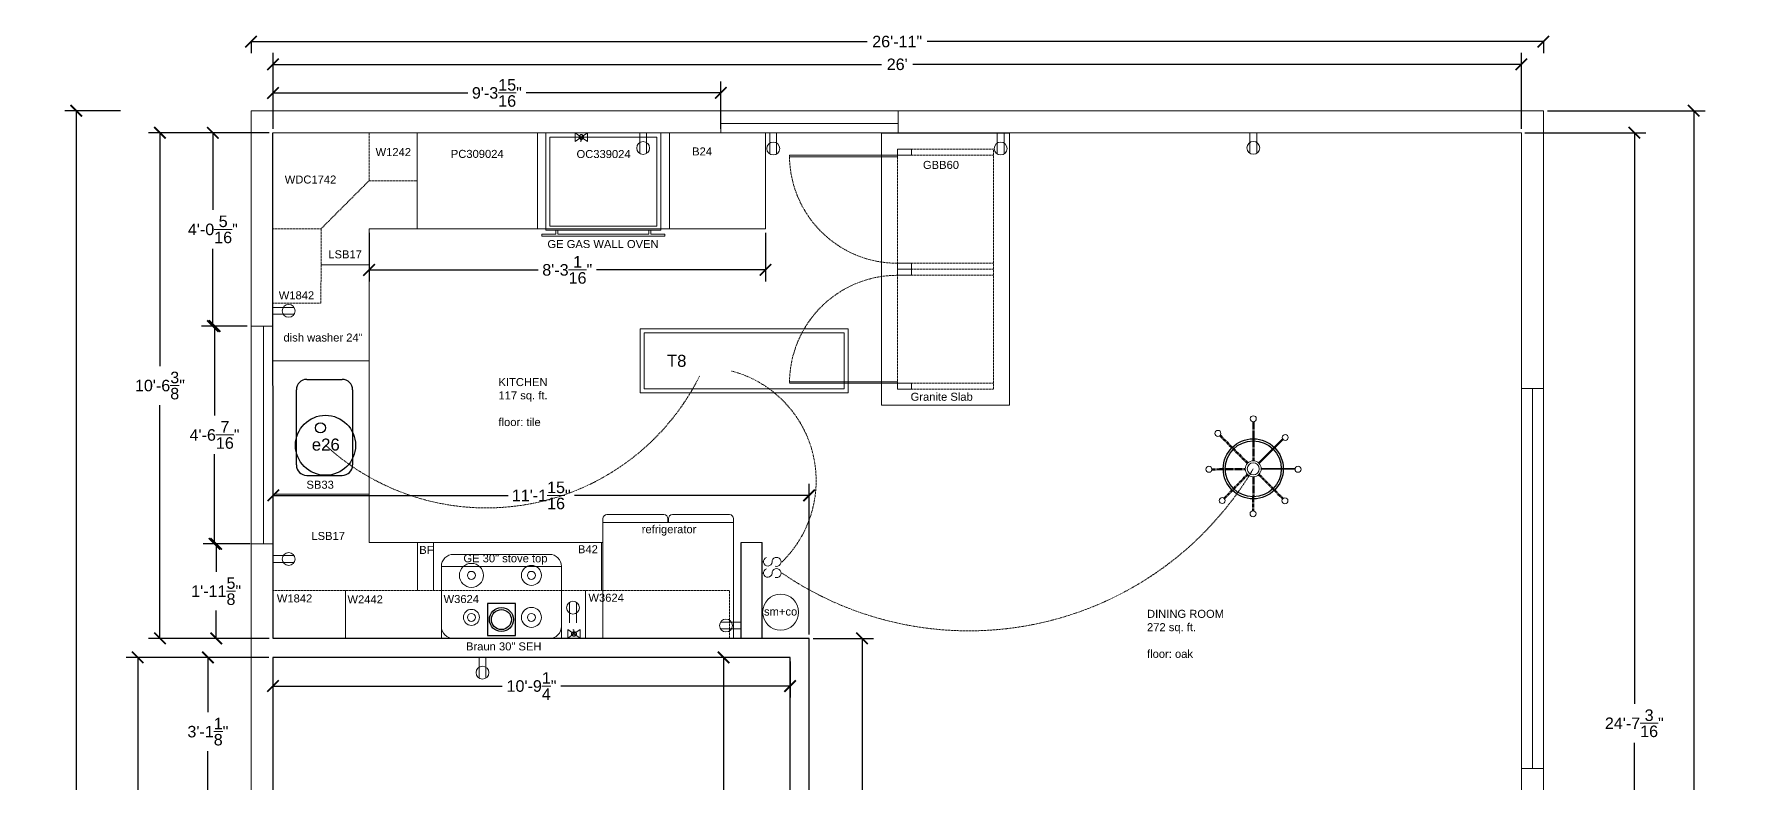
# Model space of a CAD drawing. Header units: inches. Extents: x -20 to 405, y 55 to 548.
# Drawn here: x -20 to 405.3, y 360.4 to 547.8 of the extents above; entities that cross this region are included whole.
import ezdxf

# ---------------------------------------------------------------- set-up
doc = ezdxf.new("R2010")
doc.units = ezdxf.units.IN
doc.header["$MEASUREMENT"] = 0
doc.linetypes.add('CENTER2', pattern=[1.125, 0.75, -0.125, 0.125, -0.125])
doc.linetypes.add('DASHED2', pattern=[0.375, 0.25, -0.125])
doc.layers.get('0').update_dxf_attribs({"color": 1, "lineweight": 9})
for name, color, linetype, lineweight in [('00-page-edge', 7, 'Continuous', 9), ('A201-Dimensions', 7, 'Continuous', 9), ('A201-Floorplan-2nd-floor', 7, 'Continuous', 9), ('A201-Text', 7, 'Continuous', 9), ('M104-black-iron', 4, 'Continuous', 9)]:
    doc.layers.add(name, color=color, linetype=linetype, lineweight=lineweight)
doc.styles.add('Annotative', font='Arial.ttf')
doc.styles.get("Standard").update_dxf_attribs({"font": 'Arial.ttf'})
doc.dimstyles.new('Annotative', dxfattribs={"dimtxt": 0.18, "dimasz": 0.18, "dimexe": 0.18, "dimexo": 0.0625, "dimgap": 0.09, "dimtad": 0, "dimtih": 1, "dimtoh": 1, "dimdec": 4, "dimzin": 0, "dimdsep": 46, "dimlunit": 4, "dimtxsty": 'Annotative', "dimblk": 'ARCHTICK', "dimblk1": 'ARCHTICK', "dimblk2": 'ARCHTICK', "dimcen": 0.09, "dimadec": 0, "dimazin": 0, "dimtfac": 1, "dimtdec": 4, "dimtofl": 0, "dimtmove": 0, "dimatfit": 3, "dimldrblk": 'ARCHTICK', "dimfxl": 1, "dimtolj": 1, "dimtzin": 0, "dimarcsym": 0})

# ---------------------------------------------------------------- blocks, each defined once
blk = doc.blocks.new('GE-stove-top')
at = {"lineweight": 5}
blk.add_lwpolyline([(103, 426.26), (79, 426.26, -0.414214), (76, 429.26), (76, 444.26, -0.414214), (79, 447.26), (103, 447.26, -0.414214), (106, 444.26), (106, 429.26, -0.414214)], format="xyb", close=True, dxfattribs=at)
for centre, radius in [((83.5, 442.01), 3), ((83.5, 442.01), 1), ((98.5, 442.01), 2.5), ((98.5, 442.01), 1), ((98.5, 431.51), 2.5), ((83.5, 431.51), 2), ((83.5, 431.51), 1), ((98.5, 431.51), 1)]:
    blk.add_circle(centre, radius, dxfattribs=at)
blk = doc.blocks.new('refrigerator')
at = {"layer": 'A201-Floorplan-2nd-floor'}
for p, q in [((122, 397.42), (122, 426.34)), ((122, 426.34), (154.62, 426.34)), ((154.62, 426.34), (154.62, 397.42)), ((154.62, 397.42), (122, 397.42))]:
    blk.add_line(p, q, dxfattribs=at)
blk = doc.blocks.new('refrigerator-doors')
at = {"lineweight": 5}
for p, q in [((122.37, 425.64), (122.37, 426.64)), ((123.37, 427.64), (137.62, 427.64)), ((138.62, 426.64), (138.62, 425.64)), ((138.75, 426.64), (138.75, 425.64)), ((154, 427.64), (139.75, 427.64)), ((155, 425.64), (155, 426.64))]:
    blk.add_line(p, q, dxfattribs=at)
for centre, start, end in [((123.37, 426.64), 90, 180), ((137.62, 426.64), 0, 90), ((139.75, 426.64), 90, 180), ((154, 426.64), 0, 90)]:
    blk.add_arc(centre, 1, start, end, dxfattribs=at)
blk = doc.blocks.new('_ArchTick')
at = {"color": 0, "linetype": 'ByBlock', "lineweight": 30, "const_width": 0.15}
blk.add_lwpolyline([(-0.5, -0.5), (0.5, 0.5)], dxfattribs=at)
blk = doc.blocks.new('*D524')
at = {"layer": 'A201-Dimensions', "color": 0, "lineweight": -2, "transparency": 16777216}
for p, q in [((167.94, 392.04), (149.41, 392.04)), ((152.29, 392.04), (152.29, 310.26)), ((152.29, 218.76), (152.29, 300.54)), ((167.94, 218.76), (149.41, 218.76))]:
    blk.add_line(p, q, dxfattribs=at)
at = {"layer": 'A201-Dimensions', "color": 0, "lineweight": -2, "transparency": 16777216, "xscale": 2.88, "yscale": 2.88, "zscale": 2.88}
for p, rotation in [((152.29, 392.04), 90), ((152.29, 218.76), 270)]:
    blk.add_blockref('_ArchTick', p, dxfattribs=dict(at, rotation=rotation))
at = {"layer": 'A201-Dimensions', "color": 0, "lineweight": 5, "transparency": 16777216, "insert": (152.29, 305.4), "char_height": 2.88, "attachment_point": 5, "style": 'Annotative'}
blk.add_mtext('\\A1;14\'-5{\\H1x;\\S5/16;}"', dxfattribs=at)
blk = doc.blocks.new('*D562')
at = {"layer": 'A201-Dimensions', "color": 0, "lineweight": -2, "transparency": 16777216}
for p, q in [((39.67, 391.04), (39.67, 382)), ((168.94, 391.04), (168.94, 382)), ((39.67, 384.88), (96.96, 384.88)), ((168.94, 384.88), (111.65, 384.88))]:
    blk.add_line(p, q, dxfattribs=at)
at = {"layer": 'A201-Dimensions', "color": 0, "lineweight": -2, "transparency": 16777216, "xscale": 2.88, "yscale": 2.88, "zscale": 2.88, "rotation": 180}
blk.add_blockref('_ArchTick', (39.67, 384.88), dxfattribs=at)
at = {"layer": 'A201-Dimensions', "color": 0, "lineweight": -2, "transparency": 16777216, "xscale": 2.88, "yscale": 2.88, "zscale": 2.88}
blk.add_blockref('_ArchTick', (168.94, 384.88), dxfattribs=at)
at = {"layer": 'A201-Dimensions', "color": 0, "lineweight": 5, "transparency": 16777216, "insert": (104.31, 384.88), "char_height": 2.88, "attachment_point": 5, "style": 'Annotative'}
blk.add_mtext('\\A1;10\'-9{\\H1x;\\S1/4;}"', dxfattribs=at)
blk = doc.blocks.new('*D548')
at = {"layer": 'A201-Dimensions', "color": 0, "lineweight": -2, "transparency": 16777216}
for p, q in [((39.78, 397.79), (39.78, 435.4)), ((173.69, 397.79), (173.69, 435.4)), ((39.78, 432.52), (98.45, 432.52)), ((173.69, 432.52), (115.02, 432.52))]:
    blk.add_line(p, q, dxfattribs=at)
at = {"layer": 'A201-Dimensions', "color": 0, "lineweight": -2, "transparency": 16777216, "xscale": 2.88, "yscale": 2.88, "zscale": 2.88, "rotation": 180}
blk.add_blockref('_ArchTick', (39.78, 432.52), dxfattribs=at)
at = {"layer": 'A201-Dimensions', "color": 0, "lineweight": -2, "transparency": 16777216, "xscale": 2.88, "yscale": 2.88, "zscale": 2.88}
blk.add_blockref('_ArchTick', (173.69, 432.52), dxfattribs=at)
at = {"layer": 'A201-Dimensions', "color": 0, "lineweight": 5, "transparency": 16777216, "insert": (106.74, 432.52), "char_height": 2.88, "attachment_point": 5, "style": 'Annotative'}
blk.add_mtext('\\A1;11\'-1{\\H1x;\\S15/16;}"', dxfattribs=at)
blk = doc.blocks.new('*D551')
at = {"layer": 'A201-Dimensions', "color": 0, "lineweight": -2, "transparency": 16777216}
for p, q in [((63.7, 498.16), (63.7, 486.01)), ((162.78, 498.16), (162.78, 486.01)), ((63.7, 488.89), (105.95, 488.89)), ((162.78, 488.89), (120.53, 488.89))]:
    blk.add_line(p, q, dxfattribs=at)
at = {"layer": 'A201-Dimensions', "color": 0, "lineweight": -2, "transparency": 16777216, "xscale": 2.88, "yscale": 2.88, "zscale": 2.88, "rotation": 180}
blk.add_blockref('_ArchTick', (63.7, 488.89), dxfattribs=at)
at = {"layer": 'A201-Dimensions', "color": 0, "lineweight": -2, "transparency": 16777216, "xscale": 2.88, "yscale": 2.88, "zscale": 2.88}
blk.add_blockref('_ArchTick', (162.78, 488.89), dxfattribs=at)
at = {"layer": 'A201-Dimensions', "color": 0, "lineweight": 5, "transparency": 16777216, "insert": (113.24, 488.89), "char_height": 2.88, "attachment_point": 5, "style": 'Annotative'}
blk.add_mtext('\\A1;8\'-3{\\H1x;\\S1/16;}"', dxfattribs=at)
blk = doc.blocks.new('*D547')
at = {"layer": 'A201-Dimensions', "color": 0, "lineweight": -2, "transparency": 16777216}
for p, q in [((352.57, 523.16), (382.81, 523.16)), ((379.93, 523.16), (379.93, 380.43)), ((379.93, 227.97), (379.93, 370.71)), ((352.57, 227.97), (382.81, 227.97))]:
    blk.add_line(p, q, dxfattribs=at)
at = {"layer": 'A201-Dimensions', "color": 0, "lineweight": -2, "transparency": 16777216, "xscale": 2.88, "yscale": 2.88, "zscale": 2.88}
for p, rotation in [((379.93, 523.16), 90), ((379.93, 227.97), 270)]:
    blk.add_blockref('_ArchTick', p, dxfattribs=dict(at, rotation=rotation))
at = {"layer": 'A201-Dimensions', "color": 0, "lineweight": 5, "transparency": 16777216, "insert": (379.93, 375.57), "char_height": 2.88, "attachment_point": 5, "style": 'Annotative'}
blk.add_mtext('\\A1;24\'-7{\\H1x;\\S3/16;}"', dxfattribs=at)
blk = doc.blocks.new('*D546')
at = {"layer": 'A201-Dimensions', "color": 0, "lineweight": -2, "transparency": 16777216}
for p, q in [((174.69, 396.79), (189.79, 396.79)), ((186.91, 396.79), (186.91, 310.29)), ((186.91, 214.01), (186.91, 300.52)), ((174.69, 214.01), (189.79, 214.01))]:
    blk.add_line(p, q, dxfattribs=at)
at = {"layer": 'A201-Dimensions', "color": 0, "lineweight": -2, "transparency": 16777216, "xscale": 2.88, "yscale": 2.88, "zscale": 2.88}
for p, rotation in [((186.91, 396.79), 90), ((186.91, 214.01), 270)]:
    blk.add_blockref('_ArchTick', p, dxfattribs=dict(at, rotation=rotation))
at = {"layer": 'A201-Dimensions', "color": 0, "lineweight": 5, "transparency": 16777216, "insert": (186.91, 305.4), "char_height": 2.88, "attachment_point": 5, "style": 'Annotative'}
blk.add_mtext('\\A1;15\'-2{\\H1x;\\S13/16;}"', dxfattribs=at)
blk = doc.blocks.new('*D525')
at = {"layer": 'A201-Dimensions', "color": 0, "lineweight": -2, "transparency": 16777216}
for p, q in [((38.67, 392.04), (3.02, 392.04)), ((5.9, 392.04), (5.9, 329.7)), ((5.9, 247.92), (5.9, 319.98)), ((38.72, 247.92), (3.02, 247.92))]:
    blk.add_line(p, q, dxfattribs=at)
at = {"layer": 'A201-Dimensions', "color": 0, "lineweight": -2, "transparency": 16777216, "xscale": 2.88, "yscale": 2.88, "zscale": 2.88}
for p, rotation in [((5.9, 392.04), 90), ((5.9, 247.92), 270)]:
    blk.add_blockref('_ArchTick', p, dxfattribs=dict(at, rotation=rotation))
at = {"layer": 'A201-Dimensions', "color": 0, "lineweight": 5, "transparency": 16777216, "insert": (5.9, 324.84), "char_height": 2.88, "attachment_point": 5, "style": 'Annotative'}
blk.add_mtext('\\A1;12\'-0{\\H1x;\\S1/8;}"', dxfattribs=at)
blk = doc.blocks.new('*D550')
at = {"layer": 'A201-Dimensions', "color": 0, "lineweight": -2, "transparency": 16777216}
for p, q in [((38.7, 523.16), (8.56, 523.16)), ((11.44, 523.16), (11.44, 464.86)), ((11.44, 396.79), (11.44, 455.09)), ((38.78, 396.79), (8.56, 396.79))]:
    blk.add_line(p, q, dxfattribs=at)
at = {"layer": 'A201-Dimensions', "color": 0, "lineweight": -2, "transparency": 16777216, "xscale": 2.88, "yscale": 2.88, "zscale": 2.88}
for p, rotation in [((11.44, 523.16), 90), ((11.44, 396.79), 270)]:
    blk.add_blockref('_ArchTick', p, dxfattribs=dict(at, rotation=rotation))
at = {"layer": 'A201-Dimensions', "color": 0, "lineweight": 5, "transparency": 16777216, "insert": (11.44, 459.98), "char_height": 2.88, "attachment_point": 5, "style": 'Annotative'}
blk.add_mtext('\\A1;10\'-6{\\H1x;\\S3/8;}"', dxfattribs=at)
blk = doc.blocks.new('*D549')
at = {"layer": 'A201-Dimensions', "color": 0, "lineweight": -2, "transparency": 16777216}
for p, q in [((33.95, 420.41), (22.62, 420.41)), ((25.5, 420.41), (25.5, 413.44)), ((25.5, 396.79), (25.5, 403.77)), ((33.95, 396.79), (22.62, 396.79))]:
    blk.add_line(p, q, dxfattribs=at)
at = {"layer": 'A201-Dimensions', "color": 0, "lineweight": -2, "transparency": 16777216, "xscale": 2.88, "yscale": 2.88, "zscale": 2.88}
for p, rotation in [((25.5, 420.41), 90), ((25.5, 396.79), 270)]:
    blk.add_blockref('_ArchTick', p, dxfattribs=dict(at, rotation=rotation))
at = {"layer": 'A201-Dimensions', "color": 0, "lineweight": 5, "transparency": 16777216, "insert": (25.5, 408.6), "char_height": 2.88, "attachment_point": 5, "style": 'Annotative'}
blk.add_mtext('\\A1;1\'-11{\\H1x;\\S5/8;}"', dxfattribs=at)
blk = doc.blocks.new('*D557')
at = {"layer": 'A201-Dimensions', "color": 0, "lineweight": -2, "transparency": 16777216}
for p, q in [((39.7, 524.16), (39.7, 536)), ((151.61, 524.16), (151.61, 536)), ((39.7, 533.12), (88.35, 533.12)), ((151.61, 533.12), (102.96, 533.12))]:
    blk.add_line(p, q, dxfattribs=at)
at = {"layer": 'A201-Dimensions', "color": 0, "lineweight": -2, "transparency": 16777216, "xscale": 2.88, "yscale": 2.88, "zscale": 2.88, "rotation": 180}
blk.add_blockref('_ArchTick', (39.7, 533.12), dxfattribs=at)
at = {"layer": 'A201-Dimensions', "color": 0, "lineweight": -2, "transparency": 16777216, "xscale": 2.88, "yscale": 2.88, "zscale": 2.88}
blk.add_blockref('_ArchTick', (151.61, 533.12), dxfattribs=at)
at = {"layer": 'A201-Dimensions', "color": 0, "lineweight": 5, "transparency": 16777216, "insert": (95.65, 533.12), "char_height": 2.88, "attachment_point": 5, "style": 'Annotative'}
blk.add_mtext('\\A1;9\'-3{\\H1x;\\S15/16;}"', dxfattribs=at)
blk = doc.blocks.new('basic-horizontal-switch')
for p, q in [((-5, 0), (-4.65, 0)), ((-0.26, 0), (0, 0))]:
    blk.add_line(p, q)
for points in [[(-2.5, 0, -2.004555), (-3.85, 1.06)], [(-1.75, -1.06, 3.139408), (-2.5, 0, 3.139408)]]:
    blk.add_lwpolyline(points, format="xyb")
blk = doc.blocks.new('original-e26-square-recessed-kitchen-light-over-sink')
at = {"lineweight": -3}
blk.add_circle((0, 0), 7.5, dxfattribs=at)
at = {"lineweight": 5, "insert": (-3.43, 1.69), "char_height": 3, "attachment_point": 1}
blk.add_mtext_dynamic_manual_height_columns('e26', width=7.7064, gutter_width=15, heights=[0], dxfattribs=at)
blk = doc.blocks.new('original-kitchen-t8-ceiling-light')
at = {"lineweight": 5}
for p, q in [((25.67, 8.45), (-26.33, 8.45)), ((-26.33, 8.45), (-26.33, -7.55)), ((-25.33, 7.45), (-25.33, -6.55)), ((24.67, 7.45), (-25.33, 7.45)), ((24.67, -6.55), (24.67, 7.45)), ((25.67, -7.55), (25.67, 8.45)), ((-26.33, -7.55), (25.67, -7.55)), ((-25.33, -6.55), (24.67, -6.55))]:
    blk.add_line(p, q, dxfattribs=at)
blk.add_text('T8', height=3, dxfattribs=at).set_placement((-19.63, -1.05))
blk = doc.blocks.new('wall-duplex')
at = {"lineweight": 5}
for p, q in [((-0.85, 3.8), (-0.85, -1.36)), ((0.85, 3.8), (0.85, -1.36))]:
    blk.add_line(p, q, dxfattribs=at)
blk.add_circle((0, 0), 1.61)
blk = doc.blocks.new('gas-shutoff-for-stove')
at = {"layer": 'M104-black-iron'}
for p, q in [((-1.56, 1.19), (-1.56, 0.65)), ((0.01, 0.11), (-1.56, 1.19)), ((-1.56, 0.65), (-1.56, 0.11)), ((-1.56, -0.43), (-1.56, 0.11)), ((0.01, 0.11), (-1.56, -0.97)), ((0.01, 0.11), (1.59, 1.19)), ((0.01, 0.11), (1.59, -0.97)), ((1.59, 1.19), (1.59, 0.65)), ((1.59, 0.65), (1.59, 0.11)), ((1.59, -0.43), (1.59, 0.11)), ((-1.56, -0.97), (-1.56, -0.43)), ((1.59, -0.97), (1.59, -0.43))]:
    blk.add_line(p, q, dxfattribs=at)
blk.add_lwpolyline([(0.01, 0.11), (0.01, 1.16), (-0.26, 1.16)], dxfattribs=at)
at = {"layer": 'M104-black-iron', "lineweight": 30}
blk.add_circle((0.01, 0.11), 0.563, dxfattribs=at)
blk = doc.blocks.new('smoke+co-detector')
at = {"lineweight": 5}
blk.add_circle((0, 0), 4.5, dxfattribs=at)
at = {"layer": '00-page-edge', "lineweight": 5}
blk.add_line((0, 0), (0, 0), dxfattribs=at)
at = {"lineweight": 5, "insert": (-4.16, 1.16, 93.25), "char_height": 2, "attachment_point": 1}
blk.add_mtext_dynamic_manual_height_columns('sm+co', width=9.0395, gutter_width=10, heights=[0], dxfattribs=at)
blk = doc.blocks.new('original-dining-room-chandelier-flat0')
at = {"linetype": 'CENTER2', "lineweight": -3}
for p, q in [((-0.12, 11.76), (-0.12, 2)), ((0.12, 11.76), (0.12, 2)), ((-10.35, 0.02), (-2, 0.12)), ((-10.35, -0.23), (-2, -0.13)), ((-0.13, -2), (-0.18, -10.49)), ((0.12, -2), (0.07, -10.49))]:
    blk.add_line(p, q, dxfattribs=at)
at = {"lineweight": 5}
for p, q in [((2, 0.12), (10.43, 0.12)), ((2, -0.12), (10.43, -0.12))]:
    blk.add_line(p, q, dxfattribs=at)
for centre, radius in [((0, 12.51), 0.75), ((-11.1, -0.11), 0.75), ((0, 0), 2), ((0, 0), 1.5), ((11.18, -0.11), 0.75), ((-0.06, -11.24), 0.75)]:
    blk.add_circle(centre, radius, dxfattribs=at)
at = {"lineweight": -3}
for radius in [7.5, 7]:
    blk.add_circle((0, 0), radius, dxfattribs=at)
blk = doc.blocks.new('original-dining-room-chandelier-flat1')
at = {"linetype": 'CENTER2', "lineweight": -3}
for p, q in [((-8.4, 8.23), (-1.5, 1.32)), ((-8.23, 8.4), (-1.32, 1.5)), ((-7.34, -7.3), (-1.5, -1.33)), ((-7.16, -7.48), (-1.32, -1.5)), ((1.32, -1.5), (7.29, -7.54)), ((1.5, -1.33), (7.47, -7.37))]:
    blk.add_line(p, q, dxfattribs=at)
at = {"lineweight": 5}
for p, q in [((1.32, 1.5), (7.29, 7.47)), ((1.5, 1.32), (7.47, 7.29))]:
    blk.add_line(p, q, dxfattribs=at)
for centre, radius in [((-8.85, 8.85), 0.75), ((7.98, 7.83), 0.75), ((0, 0), 2), ((0, 0), 1.5), ((-7.77, -7.93), 0.75), ((7.91, -7.99), 0.75)]:
    blk.add_circle(centre, radius, dxfattribs=at)
at = {"lineweight": -3}
for radius in [7.5, 7]:
    blk.add_circle((0, 0), radius, dxfattribs=at)
blk = doc.blocks.new('original-dining-room-chandelier')
at = {"layer": 'A201-Floorplan-2nd-floor', "lineweight": 5}
for name in ['original-dining-room-chandelier-flat0', 'original-dining-room-chandelier-flat1']:
    blk.add_blockref(name, (0, 0), dxfattribs=at)
blk = doc.blocks.new('*D581')
at = {"layer": 'A201-Dimensions', "color": 0, "lineweight": -2, "transparency": 16777216}
for p, q in [((39.7, 524.16), (39.7, 543.13)), ((39.7, 540.25), (191.79, 540.25)), ((351.7, 540.25), (199.61, 540.25)), ((351.7, 524.16), (351.7, 543.13))]:
    blk.add_line(p, q, dxfattribs=at)
at = {"layer": 'A201-Dimensions', "color": 0, "lineweight": -2, "transparency": 16777216, "xscale": 2.88, "yscale": 2.88, "zscale": 2.88, "rotation": 180}
blk.add_blockref('_ArchTick', (39.7, 540.25), dxfattribs=at)
at = {"layer": 'A201-Dimensions', "color": 0, "lineweight": -2, "transparency": 16777216, "xscale": 2.88, "yscale": 2.88, "zscale": 2.88}
blk.add_blockref('_ArchTick', (351.7, 540.25), dxfattribs=at)
at = {"layer": 'A201-Dimensions', "color": 0, "lineweight": 5, "transparency": 16777216, "insert": (195.7, 540.25), "char_height": 2.88, "attachment_point": 5, "style": 'Annotative'}
blk.add_mtext("\\A1;26'", dxfattribs=at)
blk = doc.blocks.new('*D585')
at = {"layer": 'A201-Dimensions', "color": 0, "lineweight": -2, "transparency": 16777216}
for p, q in [((34.2, 545.94), (188.17, 545.94)), ((34.2, 545.87), (34.2, 543.06)), ((357.2, 545.94), (203.23, 545.94)), ((357.2, 545.87), (357.2, 543.06))]:
    blk.add_line(p, q, dxfattribs=at)
at = {"layer": 'A201-Dimensions', "color": 0, "lineweight": -2, "transparency": 16777216, "xscale": 2.88, "yscale": 2.88, "zscale": 2.88, "rotation": 180}
blk.add_blockref('_ArchTick', (34.2, 545.94), dxfattribs=at)
at = {"layer": 'A201-Dimensions', "color": 0, "lineweight": -2, "transparency": 16777216, "xscale": 2.88, "yscale": 2.88, "zscale": 2.88}
blk.add_blockref('_ArchTick', (357.2, 545.94), dxfattribs=at)
at = {"layer": 'A201-Dimensions', "color": 0, "lineweight": 5, "transparency": 16777216, "insert": (195.7, 545.94), "char_height": 2.88, "attachment_point": 5, "style": 'Annotative'}
blk.add_mtext('\\A1;26\'-11"', dxfattribs=at)
blk = doc.blocks.new('*D586')
at = {"layer": 'A201-Dimensions', "color": 0, "lineweight": -2, "transparency": 16777216}
for p, q in [((1.6, 528.66), (-12.34, 528.66)), ((-9.46, 528.66), (-9.46, 311.86)), ((-9.46, 85.33), (-9.46, 302.13)), ((1.6, 85.33), (-12.34, 85.33))]:
    blk.add_line(p, q, dxfattribs=at)
at = {"layer": 'A201-Dimensions', "color": 0, "lineweight": -2, "transparency": 16777216, "xscale": 2.88, "yscale": 2.88, "zscale": 2.88}
for p, rotation in [((-9.46, 528.66), 90), ((-9.46, 85.33), 270)]:
    blk.add_blockref('_ArchTick', p, dxfattribs=dict(at, rotation=rotation))
at = {"layer": 'A201-Dimensions', "color": 0, "lineweight": 5, "transparency": 16777216, "insert": (-9.46, 307), "char_height": 2.88, "attachment_point": 5, "style": 'Annotative'}
blk.add_mtext('\\A1;36\'-11{\\H1x;\\S5/16;}"', dxfattribs=at)
blk = doc.blocks.new('*D587')
at = {"layer": 'A201-Dimensions', "color": 0, "lineweight": -2, "transparency": 16777216}
for p, q in [((358.2, 528.66), (397.65, 528.66)), ((394.77, 528.66), (394.77, 311.86)), ((394.77, 85.33), (394.77, 302.13)), ((358.2, 85.33), (397.65, 85.33))]:
    blk.add_line(p, q, dxfattribs=at)
at = {"layer": 'A201-Dimensions', "color": 0, "lineweight": -2, "transparency": 16777216, "xscale": 2.88, "yscale": 2.88, "zscale": 2.88}
for p, rotation in [((394.77, 528.66), 90), ((394.77, 85.33), 270)]:
    blk.add_blockref('_ArchTick', p, dxfattribs=dict(at, rotation=rotation))
at = {"layer": 'A201-Dimensions', "color": 0, "lineweight": 5, "transparency": 16777216, "insert": (394.77, 307), "char_height": 2.88, "attachment_point": 5, "style": 'Annotative'}
blk.add_mtext('\\A1;36\'-11{\\H1x;\\S5/16;}"', dxfattribs=at)
blk = doc.blocks.new('*D589')
at = {"layer": 'A201-Dimensions', "color": 0, "lineweight": -2, "transparency": 16777216}
for p, q in [((33.2, 392.04), (20.55, 392.04)), ((23.43, 392.04), (23.43, 378.34)), ((23.43, 354.92), (23.43, 368.62)), ((33.2, 354.92), (20.55, 354.92))]:
    blk.add_line(p, q, dxfattribs=at)
at = {"layer": 'A201-Dimensions', "color": 0, "lineweight": -2, "transparency": 16777216, "xscale": 2.88, "yscale": 2.88, "zscale": 2.88}
for p, rotation in [((23.43, 392.04), 90), ((23.43, 354.92), 270)]:
    blk.add_blockref('_ArchTick', p, dxfattribs=dict(at, rotation=rotation))
at = {"layer": 'A201-Dimensions', "color": 0, "lineweight": 5, "transparency": 16777216, "insert": (23.43, 373.48), "char_height": 2.88, "attachment_point": 5, "style": 'Annotative'}
blk.add_mtext('\\A1;3\'-1{\\H1x;\\S1/8;}"', dxfattribs=at)
blk = doc.blocks.new('*D590')
at = {"layer": 'A201-Dimensions', "color": 0, "lineweight": -2, "transparency": 16777216}
for p, q in [((33.27, 474.85), (22.21, 474.85)), ((25.09, 474.85), (25.09, 452.47)), ((25.09, 420.41), (25.09, 442.8)), ((33.27, 420.41), (22.21, 420.41))]:
    blk.add_line(p, q, dxfattribs=at)
at = {"layer": 'A201-Dimensions', "color": 0, "lineweight": -2, "transparency": 16777216, "xscale": 2.88, "yscale": 2.88, "zscale": 2.88}
for p, rotation in [((25.09, 474.85), 90), ((25.09, 420.41), 270)]:
    blk.add_blockref('_ArchTick', p, dxfattribs=dict(at, rotation=rotation))
at = {"layer": 'A201-Dimensions', "color": 0, "lineweight": 5, "transparency": 16777216, "insert": (25.09, 447.63), "char_height": 2.88, "attachment_point": 5, "style": 'Annotative'}
blk.add_mtext('\\A1;4\'-6{\\H1x;\\S7/16;}"', dxfattribs=at)
blk = doc.blocks.new('*D591')
at = {"layer": 'A201-Dimensions', "color": 0, "lineweight": -2, "transparency": 16777216}
for p, q in [((33.2, 523.16), (21.79, 523.16)), ((24.67, 523.16), (24.67, 503.87)), ((24.67, 474.85), (24.67, 494.15)), ((33.27, 474.85), (21.79, 474.85))]:
    blk.add_line(p, q, dxfattribs=at)
at = {"layer": 'A201-Dimensions', "color": 0, "lineweight": -2, "transparency": 16777216, "xscale": 2.88, "yscale": 2.88, "zscale": 2.88}
for p, rotation in [((24.67, 523.16), 90), ((24.67, 474.85), 270)]:
    blk.add_blockref('_ArchTick', p, dxfattribs=dict(at, rotation=rotation))
at = {"layer": 'A201-Dimensions', "color": 0, "lineweight": 5, "transparency": 16777216, "insert": (24.67, 499.01), "char_height": 2.88, "attachment_point": 5, "style": 'Annotative'}
blk.add_mtext('\\A1;4\'-0{\\H1x;\\S5/16;}"', dxfattribs=at)

msp = doc.modelspace()

# ---------------------------------------------------------------- linework, layer by layer
at = {"lineweight": 5}
msp.add_line((351.69696, 459.2271), (354.44696, 459.2271), dxfattribs=at)
at = {"layer": 'A201-Floorplan-2nd-floor', "lineweight": 5}
for p, q in [((34.20234, 528.6646), (357.19696, 528.6646)), ((34.20234, 528.6646), (34.20234, 85.32563)), ((151.61047, 523.1573), (151.61047, 528.6646)), ((195.95666, 523.1646), (195.95666, 528.6646)), ((357.19696, 85.32563), (357.19696, 528.6646)), ((151.61047, 525.51159), (195.95666, 525.51159)), ((39.69696, 523.1646), (351.69696, 523.1646)), ((75.69696, 523.1646), (75.69696, 499.1646)), ((105.78058, 523.03964), (105.78058, 499.1646)), ((107.90558, 523.03964), (107.90558, 498.83387)), ((108.90558, 522.03964), (108.90558, 499.83387)), ((108.90558, 522.03964), (135.65558, 522.03964)), ((135.65558, 522.03964), (135.65558, 499.83387)), ((136.65558, 523.03964), (136.65558, 498.83387)), ((138.78058, 523.03964), (138.78058, 499.1646)), ((162.78058, 523.03964), (162.78058, 499.1646)), ((195.78058, 517.53964), (195.78058, 519.03964)), ((195.78058, 519.03964), (199.28058, 519.03964)), ((199.28058, 519.03964), (199.28058, 517.53964)), ((351.69696, 302.2234), (351.69696, 523.1646)), ((168.78058, 517.53964), (195.78058, 517.53964)), ((168.78058, 517.16464), (195.78058, 517.16464)), ((199.28058, 517.53964), (195.78058, 517.53964)), ((195.78058, 517.16464), (195.78058, 517.53964)), ((63.69696, 499.1646), (63.69696, 420.7896)), ((63.69696, 499.1646), (162.78058, 499.1646)), ((106.90558, 497.83387), (110.40558, 497.83387)), ((107.90558, 497.83387), (106.90558, 497.83387)), ((106.90558, 497.83387), (106.90558, 497.33387)), ((107.90558, 498.83387), (136.65558, 498.83387)), ((108.90558, 499.83387), (135.65558, 499.83387)), ((110.40558, 498.83387), (110.40558, 497.83387)), ((110.90558, 498.83387), (110.90558, 497.83387)), ((110.90558, 497.83387), (133.65558, 497.83387)), ((133.65558, 498.83387), (133.65558, 497.83387)), ((134.15558, 498.83387), (134.15558, 497.83387)), ((134.15558, 497.83387), (137.65558, 497.83387)), ((136.65558, 497.83387), (137.65558, 497.83387)), ((137.65558, 497.83387), (137.65558, 497.33387)), ((106.90558, 497.33387), (137.65558, 497.33387)), ((51.71284, 490.1646), (63.69696, 490.1646)), ((63.69696, 490.1646), (63.69696, 466.1646)), ((195.78058, 489.03964), (195.78058, 490.53964)), ((195.78058, 490.53964), (199.28058, 490.53964)), ((199.28058, 490.53964), (199.28058, 489.03964)), ((199.28058, 489.03964), (195.78058, 489.03964)), ((195.78058, 489.03964), (195.78058, 487.53964)), ((199.28058, 489.03964), (195.78058, 489.03964)), ((195.78058, 487.53964), (199.28058, 487.53964)), ((199.28058, 487.53964), (199.28058, 489.03964)), ((39.69696, 474.8521), (34.27075, 474.8521)), ((37.30916, 474.8521), (37.30916, 420.4146)), ((63.69696, 466.1646), (39.73468, 466.1646)), ((168.78058, 460.91464), (195.78058, 460.91464)), ((168.78058, 460.53964), (195.78058, 460.53964)), ((195.78058, 460.91464), (195.78058, 460.53964)), ((195.78058, 460.53964), (195.78058, 459.03964)), ((199.28058, 460.53964), (195.78058, 460.53964)), ((199.28058, 459.03964), (199.28058, 460.53964)), ((195.78058, 459.03964), (199.28058, 459.03964)), ((351.69696, 459.2271), (357.19696, 459.2271)), ((354.44696, 459.2271), (354.44696, 364.2859)), ((191.78058, 455.03964), (223.78058, 455.03964)), ((39.78058, 432.7896), (63.69696, 432.7896)), ((39.78058, 420.4146), (34.27075, 420.4146)), ((63.69696, 420.7896), (122.15558, 420.7896)), ((75.78058, 420.7896), (75.78058, 408.7896)), ((75.78058, 420.7896), (79.78058, 420.7896)), ((79.78058, 420.7896), (79.78058, 408.7896)), ((79.78058, 420.7896), (121.78058, 420.7896)), ((121.78058, 420.7896), (121.78058, 408.7896)), ((156.69696, 420.7896), (161.91714, 420.7896)), ((351.69696, 364.2859), (357.19696, 364.2859))]:
    msp.add_line(p, q, dxfattribs=at)
at = {"layer": 'A201-Floorplan-2nd-floor', "lineweight": -3}
for p, q in [((39.78058, 396.7896), (39.69696, 523.1646)), ((48.13446, 461.51305), (56.98932, 461.51305)), ((45.53486, 440.12058), (45.53486, 458.91346)), ((59.58891, 458.91346), (59.58891, 440.12058)), ((48.13446, 437.52098), (56.98932, 437.52098)), ((156.69696, 396.7896), (156.69696, 420.7896)), ((161.91714, 396.7896), (161.91714, 420.7896)), ((173.69289, 396.7896), (39.78058, 396.7896)), ((173.69289, 214.01313), (173.69289, 396.79497))]:
    msp.add_line(p, q, dxfattribs=at)
at = {"layer": 'A201-Floorplan-2nd-floor', "linetype": 'DASHED2', "lineweight": 5}
for p, q in [((63.69696, 523.1646), (63.69696, 511.1646)), ((195.78058, 519.03964), (219.78058, 519.03964)), ((195.78058, 519.03964), (195.78058, 459.03964)), ((219.78058, 459.03964), (219.78058, 519.03964)), ((195.78058, 517.53964), (219.78058, 517.53964)), ((63.69696, 511.1646), (51.69696, 499.1646)), ((63.69696, 511.1646), (75.69696, 511.1646)), ((51.71284, 499.1646), (39.71284, 499.1646)), ((51.68703, 480.5396), (51.71284, 499.1646)), ((195.78058, 490.53964), (219.78058, 490.53964)), ((195.78058, 489.03964), (219.78058, 489.03964)), ((195.78058, 487.53964), (219.78058, 487.53964)), ((39.68703, 480.5396), (51.68703, 480.5396)), ((195.78058, 460.53964), (219.78058, 460.53964)), ((195.78058, 459.03964), (219.78058, 459.03964))]:
    msp.add_line(p, q, dxfattribs=at)
at = {"layer": 'A201-Floorplan-2nd-floor', "lineweight": 5}
msp.add_lwpolyline([(191.78058, 455.03964), (191.78058, 523.03964), (223.78058, 523.03964), (223.78058, 455.03964)], dxfattribs=at)
msp.add_lwpolyline([(81.78058, 396.7896), (96.78058, 396.7896), (111.78058, 396.7896), (111.78058, 414.7896), (81.78058, 414.7896)], close=True, dxfattribs=at)
at = {"layer": 'A201-Floorplan-2nd-floor', "linetype": 'DASHED2', "lineweight": 5}
for points in [[(39.78058, 396.7896), (39.78058, 408.7896), (57.78058, 408.7896), (57.78058, 396.7896)], [(57.78058, 396.7896), (57.78058, 408.7896), (81.78058, 408.7896), (81.78058, 396.7896)], [(81.78058, 396.7896), (81.78058, 408.7896), (117.78058, 408.7896), (117.78058, 396.7896)], [(117.78058, 408.7896), (153.78058, 408.7896), (153.78058, 396.7896), (117.78058, 396.7896)]]:
    msp.add_lwpolyline(points, close=True, dxfattribs=at)
at = {"layer": 'A201-Floorplan-2nd-floor', "lineweight": 30}
msp.add_lwpolyline([(100.28058, 397.4896), (100.28058, 405.4896), (93.28058, 405.4896), (93.28058, 397.4896)], close=True, dxfattribs=at)
at = {"layer": 'A201-Floorplan-2nd-floor', "lineweight": -3}
msp.add_lwpolyline([(39.67112, 392.04497), (39.71879, 247.91938), (92.79071, 247.91938), (92.79071, 218.76313), (168.94289, 218.76313), (168.94289, 392.04497)], close=True, dxfattribs=at)
msp.add_circle((51.54642, 449.41101), 1.26045, dxfattribs=at)
at = {"layer": 'A201-Floorplan-2nd-floor', "lineweight": 30}
for radius in [3, 2.5]:
    msp.add_circle((96.78058, 401.4896), radius, dxfattribs=at)
at = {"layer": 'A201-Floorplan-2nd-floor', "linetype": 'DASHED2', "lineweight": 5}
for centre, radius, start, end in [((195.78058, 517.53964), 27, 180, 270), ((195.78058, 460.53964), 27, 90, 180), ((93.04619, 488.92237), 59.52887, 227.4907206, 333.625416), ((147.08832, 436.18283), 28.3546, 314.372141, 75.2571457), ((213.59222, 481.33373), 82.66873, 235.6252152, 329.3296596)]:
    msp.add_arc(centre, radius, start, end, dxfattribs=at)
at = {"layer": 'A201-Floorplan-2nd-floor', "lineweight": -3}
for centre, start, end in [((48.13446, 458.91346), 90, 180), ((56.98932, 458.91346), 0, 90), ((48.13446, 440.12058), 180, 270), ((56.98932, 440.12058), 270, 0)]:
    msp.add_arc(centre, 2.59959, start, end, dxfattribs=at)

# ---------------------------------------------------------------- block references
at = {"lineweight": 5, "xscale": -1, "rotation": 180.0044443196865}
msp.add_blockref('gas-shutoff-for-stove', (116.74717, 522.19748), dxfattribs=at)
at = {"lineweight": 5}
msp.add_blockref('gas-shutoff-for-stove', (114.90558, 397.77802), dxfattribs=at)
at = {"layer": 'A201-Floorplan-2nd-floor', "lineweight": 5}
for name, p in [('wall-duplex', (132.20384, 519.34615)), ('wall-duplex', (164.7171, 519.21579)), ('wall-duplex', (221.54562, 519.21579)), ('wall-duplex', (284.69696, 519.37808)), ('original-kitchen-t8-ceiling-light', (157.76468, 465.70841)), ('original-e26-square-recessed-kitchen-light-over-sink', (52.82196, 445.0396)), ('original-dining-room-chandelier', (284.69696, 439.1646)), ('refrigerator-doors', (-0.21443, 0.06982)), ('refrigerator', (0.16057, -0.63018)), ('GE-stove-top', (5.78557, -29.46961)), ('basic-horizontal-switch', (166.91714, 415.9146)), ('basic-horizontal-switch', (166.91714, 413.1021)), ('smoke+co-detector', (166.57007, 403.3318)), ('wall-duplex', (92.04612, 388.2178))]:
    msp.add_blockref(name, p, dxfattribs=at)
for p, rotation in [((43.61707, 478.64105), 89.99999999999999), ((43.61708, 416.61941), 89.99999999999999), ((114.66752, 404.45999), 180)]:
    msp.add_blockref('wall-duplex', p, dxfattribs=dict(at, rotation=rotation))
at = {"layer": 'A201-Floorplan-2nd-floor', "lineweight": 5, "xscale": -1, "rotation": 270}
msp.add_blockref('wall-duplex', (152.90681, 399.99735), dxfattribs=at)

# ---------------------------------------------------------------- texts
at = {"layer": 'A201-Floorplan-2nd-floor', "lineweight": 5, "style": 'Annotative'}
for s, p in [('W1242', (65.34029, 517.33617)), ('B24', (144.44973, 517.48995)), ('PC309024', (84.13818, 516.87895)), ('OC339024', (115.56012, 516.84172)), ('GBB60', (202.13978, 514.12381)), ('WDC1742', (42.62961, 510.47027)), ('LSB17', (53.52288, 491.76811)), ('GE GAS WALL OVEN', (108.28205, 494.34655)), ('W1842', (41.13985, 481.53062)), ('dish washer 24"', (42.32048, 470.97919)), ('Granite Slab', (199.053, 456.17878)), ('SB33', (48.06724, 434.19079)), ('LSB17', (49.29694, 421.38584)), ('refrigerator', (131.85232, 423.06829)), ('BF', (76.24251, 417.89719)), ('GE 30" stove top', (87.28312, 415.80362)), ('B42', (115.92081, 418.05991)), ('W1842', (40.66239, 405.77409)), ('W2442', (58.30882, 405.54275)), ('W3624', (82.33133, 405.6201)), ('W3624', (118.53458, 405.9459)), ('Braun 30" SEH', (87.94031, 393.7803))]:
    msp.add_text(s, height=2, dxfattribs=at).set_placement(p)
at = {"layer": 'A201-Text', "lineweight": 5, "char_height": 2, "attachment_point": 1, "style": 'Annotative'}
for s, insert, width in [('KITCHEN\\P117 sq. ft.\\P\\Pfloor: tile', (96.04739, 461.85214), 18.3699931), ('DINING ROOM\\P272 sq. ft.\\P\\Pfloor: oak', (258.13761, 403.92156), 22.341932)]:
    msp.add_mtext(s, dxfattribs=dict(at, insert=insert, width=width))

# ---------------------------------------------------------------- dimensions: what is measured, and where the dimension line sits
at = {"layer": 'A201-Dimensions', "lineweight": 5}
dim = msp.add_linear_dim(base=(34.20234, 545.94489), p1=(357.19696, 546.86505), p2=(34.20234, 546.86505), dimstyle='Annotative', dxfattribs=at)
dim.commit()
dim.dimension.update_dxf_attribs({"geometry": '*D585', "text_midpoint": (195.69965, 545.94489), "dimtype": 160})
for base, p1, p2, picture, middle in [((351.69696, 540.25034), (39.69696, 523.1646), (351.69696, 523.1646), '*D581', (195.69696, 540.25034)), ((151.61047, 533.12385), (39.69696, 523.1646), (151.61047, 523.1573), '*D557', (95.65372, 533.12385)), ((162.78058, 488.88856), (63.69696, 499.1646), (162.78058, 499.1646), '*D551', (113.23877, 488.88856)), ((39.78058, 432.51893), (173.69289, 396.7896), (39.78058, 396.7896), '*D548', (106.73674, 432.51893)), ((39.67112, 384.8847), (168.94289, 392.04497), (39.67112, 392.04497), '*D562', (104.30701, 384.8847))]:
    dim = msp.add_linear_dim(base=base, p1=p1, p2=p2, dimstyle='Annotative', dxfattribs=at)
    dim.commit()
    dim.dimension.update_dxf_attribs({"geometry": picture, "text_midpoint": middle})
for base, p1, p2, picture, middle in [((-9.46289, 528.6646), (2.60471, 85.32563), (2.60471, 528.6646), '*D586', (-9.46289, 306.99511)), ((24.67376, 474.8521), (34.20234, 523.1646), (34.27075, 474.8521), '*D591', (24.67376, 499.00835)), ((25.08696, 420.4146), (34.27075, 474.8521), (34.27075, 420.4146), '*D590', (25.08696, 447.63335)), ((23.43214, 354.91997), (34.20234, 392.04497), (34.20234, 354.91997), '*D589', (23.43214, 373.48247))]:
    dim = msp.add_linear_dim(base=base, p1=p1, p2=p2, angle=90, dimstyle='Annotative', dxfattribs=at)
    dim.commit()
    dim.dimension.update_dxf_attribs({"geometry": picture, "text_midpoint": middle})
for base, p1, p2, picture, middle in [((394.76622, 528.6646), (357.19696, 85.32563), (357.19696, 528.6646), '*D587', (394.76622, 306.99511)), ((11.4415, 523.1646), (39.78058, 396.7896), (39.69696, 523.1646), '*D550', (11.4415, 459.9771)), ((379.93139, 227.9734), (351.57196, 523.1646), (351.57196, 227.9734), '*D547', (379.93139, 375.569)), ((25.49618, 420.4146), (34.95141, 396.7896), (34.94619, 420.4146), '*D549', (25.49618, 408.6021)), ((186.91346, 396.79497), (173.69289, 214.01313), (173.69289, 396.79497), '*D546', (186.91346, 305.40405)), ((5.89937, 247.91938), (39.67112, 392.04497), (39.71879, 247.91938), '*D525', (5.89937, 324.84308)), ((152.2858, 392.04497), (168.94289, 218.76313), (168.94289, 392.04497), '*D524', (152.2858, 305.40405))]:
    dim = msp.add_linear_dim(base=base, p1=p1, p2=p2, angle=90, dimstyle='Annotative', dxfattribs=at)
    dim.commit()
    dim.dimension.update_dxf_attribs({"geometry": picture, "text_midpoint": middle, "dimtype": 160})

doc.saveas('drawing.dxf')
